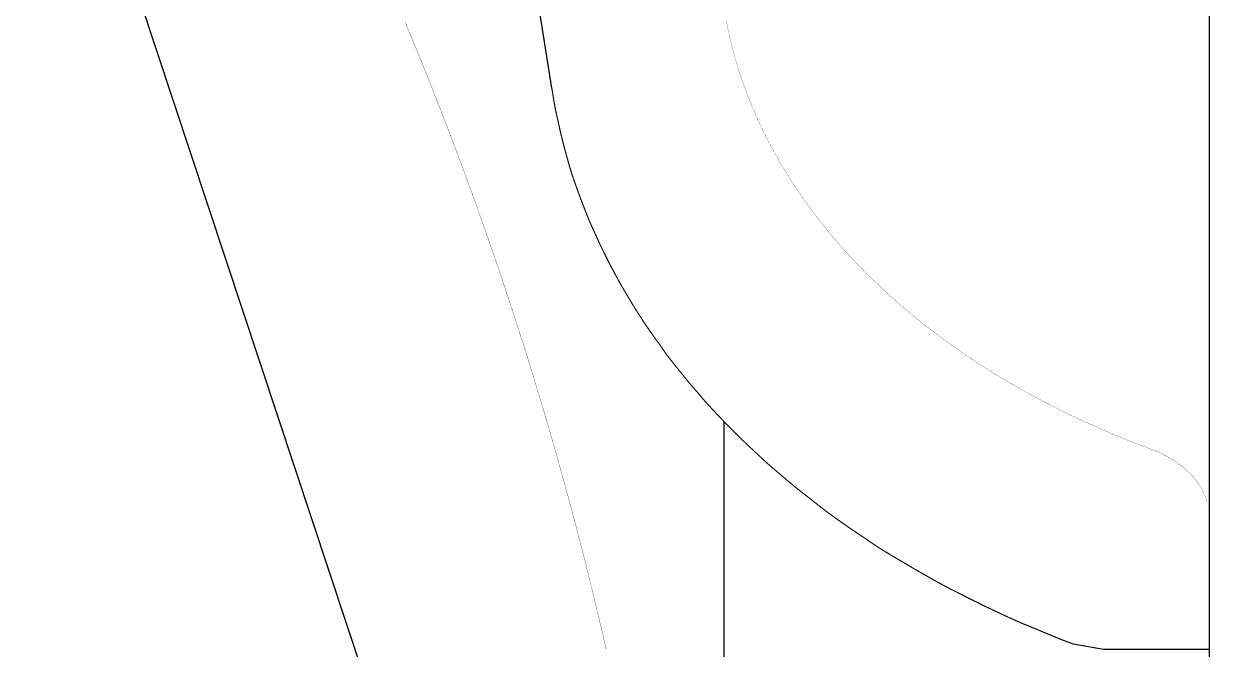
# Model space of a CAD drawing. Header units: inches. Extents: x 0 to 533, y 0 to 406.
# Drawn here: x 170.07 to 176.93, y 168.35 to 171.97 of the extents above; entities that cross this region are included whole.
import ezdxf

# ---------------------------------------------------------------- set-up
doc = ezdxf.new("R2010")
doc.units = ezdxf.units.IN
doc.header["$MEASUREMENT"] = 0
doc.layers.add('UnFound-2', color=7, linetype='Continuous')

# ---------------------------------------------------------------- blocks, each defined once
blk = doc.blocks.new('P1INLETSV')
for p, q in [((45.7681, 34.4138), (45.7681, -23.8442)), ((41.7026, -26.0404), (38.9057, -17.5938)), ((41.9627, -20.1393), (41.6866, -18.4075)), ((42.9601, -28.3368), (42.9601, -22.0712)), ((44.9802, -23.3581), (45.1564, -23.389)), ((45.1564, -23.389), (45.7679, -23.389))]:
    blk.add_line(p, q)
at = {"layer": 'UnFound-2', "color": 7, "lineweight": 9}
for points in [[(41.1147, -19.7582, 0.00159, 0.00159, 0), (41.1214, -19.7756, 0.00159, 0.00159, 0), (41.1282, -19.7939, 0.00159, 0.00159, 0), (41.1359, -19.8112, 0.00159, 0.00159, 0), (41.1426, -19.8276, 0.00159, 0.00159, 0), (41.1503, -19.8439, 0.00159, 0.00159, 0), (41.1571, -19.8632, 0.00159, 0.00159, 0), (41.1638, -19.8786, 0.00159, 0.00159, 0), (41.1715, -19.8979, 0.00159, 0.00159, 0), (41.1792, -19.9143, 0.00159, 0.00159, 0), (41.186, -19.9335, 0.00159, 0.00159, 0), (41.1927, -19.9489, 0.00159, 0.00159, 0), (41.1994, -19.9653, 0.00159, 0.00159, 0), (41.2072, -19.9826, 0.00159, 0.00159, 0), (41.2149, -20.0009, 0.00159, 0.00159, 0), (41.2206, -20.0183, 0.00159, 0.00159, 0), (41.2283, -20.0356, 0.00159, 0.00159, 0), (41.2351, -20.052, 0.00159, 0.00159, 0), (41.2418, -20.0703, 0.00159, 0.00159, 0), (41.2495, -20.0876, 0.00159, 0.00159, 0), (41.2563, -20.1069, 0.00159, 0.00159, 0), (41.263, -20.1223, 0.00159, 0.00159, 0), (41.2707, -20.1415, 0.00159, 0.00159, 0), (41.2765, -20.157, 0.00159, 0.00159, 0), (41.2842, -20.1781, 0.00159, 0.00159, 0), (41.2909, -20.1926, 0.00159, 0.00159, 0), (41.2977, -20.2128, 0.00159, 0.00159, 0), (41.3044, -20.2292, 0.00159, 0.00159, 0), (41.3121, -20.2475, 0.00159, 0.00159, 0), (41.3189, -20.2648, 0.00159, 0.00159, 0), (41.3256, -20.2831, 0.00159, 0.00159, 0), (41.3333, -20.3005, 0.00159, 0.00159, 0), (41.3391, -20.3188, 0.00159, 0.00159, 0), (41.3458, -20.3342, 0.00159, 0.00159, 0), (41.3535, -20.3534, 0.00159, 0.00159, 0), (41.3603, -20.3717, 0.00159, 0.00159, 0), (41.367, -20.3891, 0.00159, 0.00159, 0), (41.3738, -20.4064, 0.00159, 0.00159, 0), (41.3805, -20.4266, 0.00159, 0.00159, 0), (41.3873, -20.443, 0.00159, 0.00159, 0), (41.394, -20.4613, 0.00159, 0.00159, 0), (41.4007, -20.4786, 0.00159, 0.00159, 0), (41.4075, -20.496, 0.00159, 0.00159, 0), (41.4142, -20.5143, 0.00159, 0.00159, 0), (41.421, -20.5335, 0.00159, 0.00159, 0), (41.4277, -20.5499, 0.00159, 0.00159, 0), (41.4345, -20.5692, 0.00159, 0.00159, 0), (41.4412, -20.5875, 0.00159, 0.00159, 0), (41.4479, -20.6048, 0.00159, 0.00159, 0), (41.4556, -20.6221, 0.00159, 0.00159, 0), (41.4605, -20.6414, 0.00159, 0.00159, 0), (41.4682, -20.6597, 0.00159, 0.00159, 0), (41.4749, -20.677, 0.00159, 0.00159, 0), (41.4816, -20.6953, 0.00159, 0.00159, 0), (41.4874, -20.7117, 0.00159, 0.00159, 0), (41.4951, -20.7329, 0.00159, 0.00159, 0), (41.5019, -20.7502, 0.00159, 0.00159, 0), (41.5076, -20.7695, 0.00159, 0.00159, 0), (41.5144, -20.7868, 0.00159, 0.00159, 0), (41.5211, -20.8042, 0.00159, 0.00159, 0), (41.5279, -20.8234, 0.00159, 0.00159, 0), (41.5346, -20.8417, 0.00159, 0.00159, 0), (41.5404, -20.86, 0.00159, 0.00159, 0), (41.5471, -20.8783, 0.00159, 0.00159, 0), (41.5539, -20.8966, 0.00159, 0.00159, 0), (41.5606, -20.914, 0.00159, 0.00159, 0), (41.5664, -20.9342, 0.00159, 0.00159, 0), (41.5741, -20.9506, 0.00159, 0.00159, 0), (41.5799, -20.9708, 0.00159, 0.00159, 0), (41.5857, -20.9891, 0.00159, 0.00159, 0), (41.5934, -21.0074, 0.00159, 0.00159, 0), (41.5991, -21.0247, 0.00159, 0.00159, 0), (41.6049, -21.044, 0.00159, 0.00159, 0), (41.6117, -21.0623, 0.00159, 0.00159, 0), (41.6184, -21.0806, 0.00159, 0.00159, 0), (41.6252, -21.0999, 0.00159, 0.00159, 0), (41.6309, -21.1182, 0.00159, 0.00159, 0), (41.6377, -21.1365, 0.00159, 0.00159, 0), (41.6435, -21.1548, 0.00159, 0.00159, 0), (41.6502, -21.1731, 0.00159, 0.00159, 0), (41.6569, -21.1914, 0.00159, 0.00159, 0), (41.6627, -21.2106, 0.00159, 0.00159, 0), (41.6685, -21.2299, 0.00159, 0.00159, 0), (41.6752, -21.2472, 0.00159, 0.00159, 0), (41.681, -21.2674, 0.00159, 0.00159, 0), (41.6878, -21.2838, 0.00159, 0.00159, 0), (41.6945, -21.3031, 0.00159, 0.00159, 0), (41.6993, -21.3223, 0.00159, 0.00159, 0), (41.7061, -21.3426, 0.00159, 0.00159, 0), (41.7128, -21.3589, 0.00159, 0.00159, 0), (41.7186, -21.3782, 0.00159, 0.00159, 0), (41.7244, -21.3984, 0.00159, 0.00159, 0), (41.7311, -21.4148, 0.00159, 0.00159, 0), (41.7369, -21.4341, 0.00159, 0.00159, 0), (41.7427, -21.4533, 0.00159, 0.00159, 0), (41.7494, -21.4736, 0.00159, 0.00159, 0), (41.7561, -21.4909, 0.00159, 0.00159, 0), (41.761, -21.5102, 0.00159, 0.00159, 0), (41.7677, -21.5284, 0.00159, 0.00159, 0), (41.7744, -21.5487, 0.00159, 0.00159, 0), (41.7793, -21.566, 0.00159, 0.00159, 0), (41.786, -21.5853, 0.00159, 0.00159, 0), (41.7918, -21.6045, 0.00159, 0.00159, 0), (41.7985, -21.6228, 0.00159, 0.00159, 0), (41.8043, -21.6431, 0.00159, 0.00159, 0), (41.8101, -21.6604, 0.00159, 0.00159, 0), (41.8159, -21.6806, 0.00159, 0.00159, 0), (41.8216, -21.6989, 0.00159, 0.00159, 0), (41.8274, -21.7182, 0.00159, 0.00159, 0), (41.8341, -21.7374, 0.00159, 0.00159, 0), (41.839, -21.7557, 0.00159, 0.00159, 0), (41.8457, -21.775, 0.00159, 0.00159, 0), (41.8515, -21.7933, 0.00159, 0.00159, 0), (41.8573, -21.8126, 0.00159, 0.00159, 0), (41.8621, -21.8328, 0.00159, 0.00159, 0), (41.8688, -21.8521, 0.00159, 0.00159, 0), (41.8746, -21.8713, 0.00159, 0.00159, 0), (41.8804, -21.8906, 0.00159, 0.00159, 0), (41.8862, -21.9089, 0.00159, 0.00159, 0), (41.8919, -21.9272, 0.00159, 0.00159, 0), (41.8977, -21.9464, 0.00159, 0.00159, 0), (41.9035, -21.9667, 0.00159, 0.00159, 0), (41.9083, -21.985, 0.00159, 0.00159, 0), (41.9151, -22.0042, 0.00159, 0.00159, 0), (41.9199, -22.0235, 0.00159, 0.00159, 0), (41.9256, -22.0418, 0.00159, 0.00159, 0), (41.9324, -22.062, 0.00159, 0.00159, 0), (41.9372, -22.0794, 0.00159, 0.00159, 0), (41.943, -22.1005, 0.00159, 0.00159, 0), (41.9488, -22.1188, 0.00159, 0.00159, 0), (41.9545, -22.14, 0.00159, 0.00159, 0), (41.9594, -22.1574, 0.00159, 0.00159, 0), (41.9651, -22.1776, 0.00159, 0.00159, 0), (41.9709, -22.1959, 0.00159, 0.00159, 0), (41.9767, -22.2161, 0.00159, 0.00159, 0), (41.9815, -22.2354, 0.00159, 0.00159, 0), (41.9873, -22.2537, 0.00159, 0.00159, 0), (41.9931, -22.2739, 0.00159, 0.00159, 0), (41.9988, -22.2922, 0.00159, 0.00159, 0), (42.0037, -22.3134, 0.00159, 0.00159, 0), (42.0094, -22.3317, 0.00159, 0.00159, 0), (42.0143, -22.3529, 0.00159, 0.00159, 0), (42.02, -22.3712, 0.00159, 0.00159, 0), (42.0258, -22.3914, 0.00159, 0.00159, 0), (42.0306, -22.4107, 0.00159, 0.00159, 0), (42.0364, -22.429, 0.00159, 0.00159, 0), (42.0412, -22.4482, 0.00159, 0.00159, 0), (42.046, -22.4675, 0.00159, 0.00159, 0), (42.0518, -22.4877, 0.00159, 0.00159, 0), (42.0576, -22.507, 0.00159, 0.00159, 0), (42.0624, -22.5253, 0.00159, 0.00159, 0), (42.0672, -22.5445, 0.00159, 0.00159, 0), (42.073, -22.5657, 0.00159, 0.00159, 0), (42.0788, -22.586, 0.00159, 0.00159, 0), (42.0826, -22.6043, 0.00159, 0.00159, 0), (42.0884, -22.6245, 0.00159, 0.00159, 0), (42.0942, -22.6418, 0.00159, 0.00159, 0), (42.099, -22.663, 0.00159, 0.00159, 0), (42.1048, -22.6813, 0.00159, 0.00159, 0), (42.1086, -22.7025, 0.00159, 0.00159, 0), (42.1144, -22.7218, 0.00159, 0.00159, 0), (42.1192, -22.742, 0.00159, 0.00159, 0), (42.125, -22.7603, 0.00159, 0.00159, 0), (42.1289, -22.7795, 0.00159, 0.00159, 0), (42.1346, -22.7988, 0.00159, 0.00159, 0), (42.1395, -22.819, 0.00159, 0.00159, 0), (42.1443, -22.8393, 0.00159, 0.00159, 0), (42.1501, -22.8585, 0.00159, 0.00159, 0), (42.1549, -22.8768, 0.00159, 0.00159, 0), (42.1597, -22.8971, 0.00159, 0.00159, 0), (42.1645, -22.9182, 0.00159, 0.00159, 0), (42.1693, -22.9375, 0.00159, 0.00159, 0), (42.1741, -22.9568, 0.00159, 0.00159, 0), (42.1789, -22.977, 0.00159, 0.00159, 0), (42.1838, -22.9972, 0.00159, 0.00159, 0), (42.1886, -23.0165, 0.00159, 0.00159, 0), (42.1934, -23.0357, 0.00159, 0.00159, 0), (42.1982, -23.054, 0.00159, 0.00159, 0), (42.203, -23.0762, 0.00159, 0.00159, 0), (42.2078, -23.0935, 0.00159, 0.00159, 0), (42.2127, -23.1147, 0.00159, 0.00159, 0), (42.2175, -23.133, 0.00159, 0.00159, 0), (42.2213, -23.1561, 0.00159, 0.00159, 0), (42.2271, -23.1735, 0.00159, 0.00159, 0), (42.2319, -23.1937, 0.00159, 0.00159, 0), (42.2367, -23.212, 0.00159, 0.00159, 0), (42.2406, -23.2332, 0.00159, 0.00159, 0), (42.2454, -23.2534, 0.00159, 0.00159, 0), (42.2502, -23.2717, 0.00159, 0.00159, 0), (42.255, -23.291, 0.00159, 0.00159, 0), (42.2599, -23.3122, 0.00159, 0.00159, 0), (42.2637, -23.3305, 0.00159, 0.00159, 0), (42.2685, -23.3507, 0.00159, 0.00159, 0), (42.2733, -23.3719, 0.00159, 0.00159, 0), (42.2782, -23.3911, 0.00159, 0.00159, 0)], [(42.9727, -19.752, 0.00121, 0.00121, 0), (42.9765, -19.7664, 0.00121, 0.00121, 0), (42.9784, -19.7789, 0.00121, 0.00121, 0), (42.9813, -19.7943, 0.00121, 0.00121, 0), (42.9842, -19.8078, 0.00121, 0.00121, 0), (42.9881, -19.8242, 0.00121, 0.00121, 0), (42.991, -19.8377, 0.00121, 0.00121, 0), (42.9938, -19.8512, 0.00121, 0.00121, 0), (42.9977, -19.8656, 0.00121, 0.00121, 0), (43.0006, -19.8791, 0.00121, 0.00121, 0), (43.0035, -19.8935, 0.00121, 0.00121, 0), (43.0083, -19.907, 0.00121, 0.00121, 0), (43.0112, -19.9224, 0.00121, 0.00121, 0), (43.016, -19.935, 0.00121, 0.00121, 0), (43.0189, -19.9494, 0.00121, 0.00121, 0), (43.0237, -19.9639, 0.00121, 0.00121, 0), (43.0266, -19.9764, 0.00121, 0.00121, 0), (43.0314, -19.9918, 0.00121, 0.00121, 0), (43.0362, -20.0053, 0.00121, 0.00121, 0), (43.0391, -20.0197, 0.00121, 0.00121, 0), (43.0449, -20.0361, 0.00121, 0.00121, 0), (43.0487, -20.0476, 0.00121, 0.00121, 0), (43.0536, -20.0611, 0.00121, 0.00121, 0), (43.0584, -20.0756, 0.00121, 0.00121, 0), (43.0622, -20.0891, 0.00121, 0.00121, 0), (43.068, -20.1045, 0.00121, 0.00121, 0), (43.0728, -20.118, 0.00121, 0.00121, 0), (43.0776, -20.1314, 0.00121, 0.00121, 0), (43.0825, -20.1459, 0.00121, 0.00121, 0), (43.0882, -20.1594, 0.00121, 0.00121, 0), (43.0931, -20.1738, 0.00121, 0.00121, 0), (43.0979, -20.1873, 0.00121, 0.00121, 0), (43.1036, -20.2027, 0.00121, 0.00121, 0), (43.1094, -20.2133, 0.00121, 0.00121, 0), (43.1152, -20.2277, 0.00121, 0.00121, 0), (43.12, -20.2422, 0.00121, 0.00121, 0), (43.1258, -20.2566, 0.00121, 0.00121, 0), (43.1316, -20.2682, 0.00121, 0.00121, 0), (43.1383, -20.2836, 0.00121, 0.00121, 0), (43.1431, -20.2961, 0.00121, 0.00121, 0), (43.1499, -20.3087, 0.00121, 0.00121, 0), (43.1557, -20.3231, 0.00121, 0.00121, 0), (43.1614, -20.3337, 0.00121, 0.00121, 0), (43.1672, -20.3491, 0.00121, 0.00121, 0), (43.174, -20.3626, 0.00121, 0.00121, 0), (43.1797, -20.3751, 0.00121, 0.00121, 0), (43.1865, -20.3886, 0.00121, 0.00121, 0), (43.1932, -20.4011, 0.00121, 0.00121, 0), (43.199, -20.4136, 0.00121, 0.00121, 0), (43.2057, -20.4281, 0.00121, 0.00121, 0), (43.2125, -20.4396, 0.00121, 0.00121, 0), (43.2192, -20.4541, 0.00121, 0.00121, 0), (43.226, -20.4656, 0.00121, 0.00121, 0), (43.2327, -20.4791, 0.00121, 0.00121, 0), (43.2394, -20.4907, 0.00121, 0.00121, 0), (43.2462, -20.5022, 0.00121, 0.00121, 0), (43.2539, -20.5167, 0.00121, 0.00121, 0), (43.2597, -20.5302, 0.00121, 0.00121, 0), (43.2674, -20.5408, 0.00121, 0.00121, 0), (43.2741, -20.5542, 0.00121, 0.00121, 0), (43.2809, -20.5658, 0.00121, 0.00121, 0), (43.2886, -20.5783, 0.00121, 0.00121, 0), (43.2963, -20.5908, 0.00121, 0.00121, 0), (43.303, -20.6034, 0.00121, 0.00121, 0), (43.3107, -20.614, 0.00121, 0.00121, 0), (43.3184, -20.6274, 0.00121, 0.00121, 0), (43.3252, -20.64, 0.00121, 0.00121, 0), (43.3338, -20.6515, 0.00121, 0.00121, 0), (43.3406, -20.665, 0.00121, 0.00121, 0), (43.3492, -20.6766, 0.00121, 0.00121, 0), (43.3569, -20.6891, 0.00121, 0.00121, 0), (43.3656, -20.7006, 0.00121, 0.00121, 0), (43.3733, -20.7122, 0.00121, 0.00121, 0), (43.381, -20.7257, 0.00121, 0.00121, 0), (43.3897, -20.7382, 0.00121, 0.00121, 0), (43.3984, -20.7498, 0.00121, 0.00121, 0), (43.407, -20.7632, 0.00121, 0.00121, 0), (43.4157, -20.7758, 0.00121, 0.00121, 0), (43.4244, -20.7873, 0.00121, 0.00121, 0), (43.434, -20.8008, 0.00121, 0.00121, 0), (43.4417, -20.8124, 0.00121, 0.00121, 0), (43.4513, -20.8249, 0.00121, 0.00121, 0), (43.461, -20.8384, 0.00121, 0.00121, 0), (43.4696, -20.8499, 0.00121, 0.00121, 0), (43.4793, -20.8615, 0.00121, 0.00121, 0), (43.4889, -20.875, 0.00121, 0.00121, 0), (43.4985, -20.8875, 0.00121, 0.00121, 0), (43.5082, -20.9, 0.00121, 0.00121, 0), (43.5178, -20.9135, 0.00121, 0.00121, 0), (43.5274, -20.9251, 0.00121, 0.00121, 0), (43.5371, -20.9376, 0.00121, 0.00121, 0), (43.5467, -20.9491, 0.00121, 0.00121, 0), (43.5563, -20.9617, 0.00121, 0.00121, 0), (43.5669, -20.9732, 0.00121, 0.00121, 0), (43.5775, -20.9867, 0.00121, 0.00121, 0), (43.5871, -20.9982, 0.00121, 0.00121, 0), (43.5987, -21.0117, 0.00121, 0.00121, 0), (43.6083, -21.0223, 0.00121, 0.00121, 0), (43.6189, -21.0358, 0.00121, 0.00121, 0), (43.6305, -21.0483, 0.00121, 0.00121, 0), (43.6401, -21.0599, 0.00121, 0.00121, 0), (43.6507, -21.0714, 0.00121, 0.00121, 0), (43.6623, -21.0849, 0.00121, 0.00121, 0), (43.6738, -21.0965, 0.00121, 0.00121, 0), (43.6844, -21.109, 0.00121, 0.00121, 0), (43.695, -21.1206, 0.00121, 0.00121, 0), (43.7066, -21.1321, 0.00121, 0.00121, 0), (43.7181, -21.1437, 0.00121, 0.00121, 0), (43.7287, -21.1562, 0.00121, 0.00121, 0), (43.7403, -21.1678, 0.00121, 0.00121, 0), (43.7528, -21.1784, 0.00121, 0.00121, 0), (43.7634, -21.1918, 0.00121, 0.00121, 0), (43.7759, -21.2034, 0.00121, 0.00121, 0), (43.7865, -21.2159, 0.00121, 0.00121, 0), (43.799, -21.2265, 0.00121, 0.00121, 0), (43.8106, -21.2381, 0.00121, 0.00121, 0), (43.8221, -21.2506, 0.00121, 0.00121, 0), (43.8347, -21.2612, 0.00121, 0.00121, 0), (43.8472, -21.2727, 0.00121, 0.00121, 0), (43.8587, -21.2843, 0.00121, 0.00121, 0), (43.8713, -21.2968, 0.00121, 0.00121, 0), (43.8828, -21.3064, 0.00121, 0.00121, 0), (43.8953, -21.319, 0.00121, 0.00121, 0), (43.9069, -21.3305, 0.00121, 0.00121, 0), (43.9204, -21.3421, 0.00121, 0.00121, 0), (43.9319, -21.3517, 0.00121, 0.00121, 0), (43.9454, -21.3633, 0.00121, 0.00121, 0), (43.957, -21.3748, 0.00121, 0.00121, 0), (43.9695, -21.3854, 0.00121, 0.00121, 0), (43.982, -21.397, 0.00121, 0.00121, 0), (43.9945, -21.4066, 0.00121, 0.00121, 0), (44.008, -21.4182, 0.00121, 0.00121, 0), (44.0205, -21.4297, 0.00121, 0.00121, 0), (44.034, -21.4403, 0.00121, 0.00121, 0), (44.0456, -21.45, 0.00121, 0.00121, 0), (44.0591, -21.4605, 0.00121, 0.00121, 0), (44.0716, -21.4721, 0.00121, 0.00121, 0), (44.0851, -21.4817, 0.00121, 0.00121, 0), (44.0976, -21.4933, 0.00121, 0.00121, 0), (44.1111, -21.5029, 0.00121, 0.00121, 0), (44.1236, -21.5135, 0.00121, 0.00121, 0), (44.1371, -21.5241, 0.00121, 0.00121, 0), (44.1496, -21.5328, 0.00121, 0.00121, 0), (44.1621, -21.5434, 0.00121, 0.00121, 0), (44.1766, -21.553, 0.00121, 0.00121, 0), (44.1891, -21.5646, 0.00121, 0.00121, 0), (44.2016, -21.5732, 0.00121, 0.00121, 0), (44.2161, -21.5829, 0.00121, 0.00121, 0), (44.2286, -21.5925, 0.00121, 0.00121, 0), (44.2421, -21.6031, 0.00121, 0.00121, 0), (44.2546, -21.6127, 0.00121, 0.00121, 0), (44.2681, -21.6224, 0.00121, 0.00121, 0), (44.2806, -21.6301, 0.00121, 0.00121, 0), (44.2941, -21.6397, 0.00121, 0.00121, 0), (44.3076, -21.6503, 0.00121, 0.00121, 0), (44.321, -21.658, 0.00121, 0.00121, 0), (44.3345, -21.6676, 0.00121, 0.00121, 0), (44.348, -21.6792, 0.00121, 0.00121, 0), (44.3624, -21.6869, 0.00121, 0.00121, 0), (44.3759, -21.6946, 0.00121, 0.00121, 0), (44.3894, -21.7061, 0.00121, 0.00121, 0), (44.4029, -21.7148, 0.00121, 0.00121, 0), (44.4173, -21.7244, 0.00121, 0.00121, 0), (44.4318, -21.7341, 0.00121, 0.00121, 0), (44.4453, -21.7427, 0.00121, 0.00121, 0), (44.4597, -21.7524, 0.00121, 0.00121, 0), (44.4742, -21.7601, 0.00121, 0.00121, 0), (44.4896, -21.7697, 0.00121, 0.00121, 0), (44.5031, -21.7793, 0.00121, 0.00121, 0), (44.5185, -21.789, 0.00121, 0.00121, 0), (44.5329, -21.7976, 0.00121, 0.00121, 0), (44.5483, -21.8073, 0.00121, 0.00121, 0), (44.5637, -21.8159, 0.00121, 0.00121, 0), (44.5782, -21.8246, 0.00121, 0.00121, 0), (44.5936, -21.8333, 0.00121, 0.00121, 0), (44.609, -21.8429, 0.00121, 0.00121, 0), (44.6235, -21.8525, 0.00121, 0.00121, 0), (44.6398, -21.8593, 0.00121, 0.00121, 0), (44.6552, -21.8708, 0.00121, 0.00121, 0), (44.6706, -21.8795, 0.00121, 0.00121, 0), (44.6861, -21.8891, 0.00121, 0.00121, 0), (44.7024, -21.8968, 0.00121, 0.00121, 0), (44.7178, -21.9045, 0.00121, 0.00121, 0), (44.7333, -21.9142, 0.00121, 0.00121, 0), (44.7496, -21.9238, 0.00121, 0.00121, 0), (44.765, -21.9306, 0.00121, 0.00121, 0), (44.7814, -21.9383, 0.00121, 0.00121, 0), (44.7978, -21.9479, 0.00121, 0.00121, 0), (44.8142, -21.9575, 0.00121, 0.00121, 0), (44.8305, -21.9652, 0.00121, 0.00121, 0), (44.8469, -21.9739, 0.00121, 0.00121, 0), (44.8642, -21.9826, 0.00121, 0.00121, 0), (44.8796, -21.9893, 0.00121, 0.00121, 0), (44.896, -21.9989, 0.00121, 0.00121, 0), (44.9134, -22.0086, 0.00121, 0.00121, 0), (44.9297, -22.0153, 0.00121, 0.00121, 0), (44.9461, -22.023, 0.00121, 0.00121, 0), (44.9625, -22.0326, 0.00121, 0.00121, 0), (44.9798, -22.0404, 0.00121, 0.00121, 0), (44.9971, -22.0481, 0.00121, 0.00121, 0), (45.0135, -22.0558, 0.00121, 0.00121, 0), (45.0309, -22.0635, 0.00121, 0.00121, 0), (45.0482, -22.0721, 0.00121, 0.00121, 0), (45.0655, -22.0779, 0.00121, 0.00121, 0), (45.0819, -22.0875, 0.00121, 0.00121, 0), (45.0992, -22.0952, 0.00121, 0.00121, 0), (45.1166, -22.102, 0.00121, 0.00121, 0), (45.1329, -22.1107, 0.00121, 0.00121, 0), (45.1503, -22.1174, 0.00121, 0.00121, 0), (45.1676, -22.1251, 0.00121, 0.00121, 0), (45.1859, -22.1328, 0.00121, 0.00121, 0), (45.2033, -22.1396, 0.00121, 0.00121, 0), (45.2196, -22.1473, 0.00121, 0.00121, 0), (45.2379, -22.154, 0.00121, 0.00121, 0), (45.2553, -22.1617, 0.00121, 0.00121, 0), (45.2726, -22.1694, 0.00121, 0.00121, 0), (45.289, -22.1752, 0.00121, 0.00121, 0), (45.3073, -22.1829, 0.00121, 0.00121, 0), (45.3256, -22.1887, 0.00121, 0.00121, 0), (45.3429, -22.1964, 0.00121, 0.00121, 0), (45.3602, -22.2041, 0.00121, 0.00121, 0), (45.3776, -22.2108, 0.00121, 0.00121, 0), (45.3959, -22.2156, 0.00121, 0.00121, 0), (45.4123, -22.2224, 0.00121, 0.00121, 0), (45.4306, -22.2301, 0.00121, 0.00121, 0)], [(41.9627, -20.1393, 0.00652, 0.00652, 0), (41.9733, -20.2058, 0.00652, 0.00652, 0), (41.9849, -20.2703, 0.00652, 0.00652, 0), (41.9993, -20.3339, 0.00652, 0.00652, 0), (42.0138, -20.3994, 0.00652, 0.00652, 0), (42.0301, -20.4649, 0.00652, 0.00652, 0), (42.0475, -20.5294, 0.00652, 0.00652, 0), (42.0658, -20.5949, 0.00652, 0.00652, 0), (42.086, -20.6594, 0.00652, 0.00652, 0), (42.1082, -20.7211, 0.00652, 0.00652, 0), (42.1313, -20.7846, 0.00652, 0.00652, 0), (42.1554, -20.8472, 0.00652, 0.00652, 0), (42.1814, -20.9118, 0.00652, 0.00652, 0), (42.2083, -20.9715, 0.00652, 0.00652, 0), (42.2363, -21.0341, 0.00652, 0.00652, 0), (42.2661, -21.0948, 0.00652, 0.00652, 0), (42.2969, -21.1564, 0.00652, 0.00652, 0), (42.3287, -21.2161, 0.00652, 0.00652, 0), (42.3615, -21.2768, 0.00652, 0.00652, 0), (42.3971, -21.3365, 0.00652, 0.00652, 0), (42.4318, -21.3952, 0.00652, 0.00652, 0), (42.4684, -21.453, 0.00652, 0.00652, 0), (42.5069, -21.5118, 0.00652, 0.00652, 0), (42.5454, -21.5676, 0.00652, 0.00652, 0), (42.5868, -21.6245, 0.00652, 0.00652, 0), (42.6273, -21.6832, 0.00652, 0.00652, 0), (42.6697, -21.7372, 0.00652, 0.00652, 0), (42.714, -21.7921, 0.00652, 0.00652, 0), (42.7592, -21.8479, 0.00652, 0.00652, 0), (42.8055, -21.9009, 0.00652, 0.00652, 0), (42.8517, -21.9558, 0.00652, 0.00652, 0), (42.8998, -22.0078, 0.00652, 0.00652, 0), (42.949, -22.0598, 0.00652, 0.00652, 0), (42.999, -22.1109, 0.00652, 0.00652, 0), (43.0501, -22.1619, 0.00652, 0.00652, 0), (43.1021, -22.212, 0.00652, 0.00652, 0), (43.1551, -22.2611, 0.00652, 0.00652, 0), (43.209, -22.3112, 0.00652, 0.00652, 0), (43.2639, -22.3584, 0.00652, 0.00652, 0), (43.3198, -22.4065, 0.00652, 0.00652, 0), (43.3766, -22.4537, 0.00652, 0.00652, 0), (43.4344, -22.499, 0.00652, 0.00652, 0), (43.4922, -22.5443, 0.00652, 0.00652, 0), (43.5528, -22.5915, 0.00652, 0.00652, 0), (43.6126, -22.6348, 0.00652, 0.00652, 0), (43.6742, -22.6781, 0.00652, 0.00652, 0), (43.7368, -22.7205, 0.00652, 0.00652, 0), (43.7994, -22.7629, 0.00652, 0.00652, 0), (43.863, -22.8053, 0.00652, 0.00652, 0), (43.9275, -22.8448, 0.00652, 0.00652, 0), (43.993, -22.8833, 0.00652, 0.00652, 0), (44.0595, -22.9228, 0.00652, 0.00652, 0), (44.1259, -22.9603, 0.00652, 0.00652, 0), (44.1924, -22.9989, 0.00652, 0.00652, 0), (44.2617, -23.0355, 0.00652, 0.00652, 0), (44.3301, -23.0701, 0.00652, 0.00652, 0), (44.3994, -23.1048, 0.00652, 0.00652, 0), (44.4707, -23.1404, 0.00652, 0.00652, 0), (44.541, -23.1732, 0.00652, 0.00652, 0), (44.6123, -23.2069, 0.00652, 0.00652, 0), (44.6845, -23.2387, 0.00652, 0.00652, 0), (44.7577, -23.2685, 0.00652, 0.00652, 0), (44.8309, -23.2993, 0.00652, 0.00652, 0), (44.9051, -23.3302, 0.00652, 0.00652, 0), (44.9802, -23.3581, 0.00652, 0.00652, 0)], [(45.4305, -22.2302, 0.00134, 0.00134, 0), (45.4478, -22.2379, 0.00134, 0.00134, 0), (45.4661, -22.2446, 0.00134, 0.00134, 0), (45.4825, -22.2504, 0.00134, 0.00134, 0), (45.4988, -22.2591, 0.00134, 0.00134, 0), (45.5152, -22.2677, 0.00134, 0.00134, 0), (45.5316, -22.2774, 0.00134, 0.00134, 0), (45.547, -22.286, 0.00134, 0.00134, 0), (45.5614, -22.2937, 0.00134, 0.00134, 0), (45.5759, -22.3034, 0.00134, 0.00134, 0), (45.5894, -22.3149, 0.00134, 0.00134, 0), (45.6019, -22.3226, 0.00134, 0.00134, 0), (45.6154, -22.3323, 0.00134, 0.00134, 0), (45.6279, -22.3438, 0.00134, 0.00134, 0), (45.6404, -22.3564, 0.00134, 0.00134, 0), (45.652, -22.366, 0.00134, 0.00134, 0), (45.6635, -22.3785, 0.00134, 0.00134, 0), (45.6751, -22.391, 0.00134, 0.00134, 0), (45.6847, -22.4035, 0.00134, 0.00134, 0), (45.6953, -22.4161, 0.00134, 0.00134, 0), (45.703, -22.4276, 0.00134, 0.00134, 0), (45.7117, -22.4401, 0.00134, 0.00134, 0), (45.7194, -22.4517, 0.00134, 0.00134, 0), (45.7261, -22.4633, 0.00134, 0.00134, 0), (45.7329, -22.4787, 0.00134, 0.00134, 0), (45.7387, -22.4912, 0.00134, 0.00134, 0), (45.7454, -22.5047, 0.00134, 0.00134, 0), (45.7502, -22.5191, 0.00134, 0.00134, 0), (45.7541, -22.5326, 0.00134, 0.00134, 0)], [(45.7546, -22.5331, 0.000305, 0.000305, 0), (45.7555, -22.536, 0.000305, 0.000305, 0), (45.7565, -22.5389, 0.000305, 0.000305, 0), (45.7584, -22.5427, 0.000305, 0.000305, 0), (45.7584, -22.5485, 0.000305, 0.000305, 0), (45.7594, -22.5523, 0.000305, 0.000305, 0), (45.7603, -22.5552, 0.000305, 0.000305, 0), (45.7613, -22.561, 0.000305, 0.000305, 0), (45.7623, -22.5639, 0.000305, 0.000305, 0), (45.7623, -22.5678, 0.000305, 0.000305, 0), (45.7632, -22.5726, 0.000305, 0.000305, 0), (45.7642, -22.5764, 0.000305, 0.000305, 0), (45.7651, -22.5822, 0.000305, 0.000305, 0), (45.7651, -22.5861, 0.000305, 0.000305, 0), (45.7661, -22.5918, 0.000305, 0.000305, 0), (45.7671, -22.5947, 0.000305, 0.000305, 0), (45.7671, -22.5986, 0.000305, 0.000305, 0), (45.7671, -22.6024, 0.000305, 0.000305, 0), (45.768, -22.6082, 0.000305, 0.000305, 0), (45.768, -22.613, 0.000305, 0.000305, 0), (45.768, -22.6169, 0.000305, 0.000305, 0), (45.768, -22.6227, 0.000305, 0.000305, 0), (45.768, -22.6265, 0.000305, 0.000305, 0), (45.768, -22.6313, 0.000305, 0.000305, 0), (45.768, -22.6361, 0.000305, 0.000305, 0)]]:
    blk.add_lwpolyline(points, format="xyseb", dxfattribs=at)

msp = doc.modelspace()

# ---------------------------------------------------------------- block references
msp.add_blockref('P1INLETSV', (131.16649, 191.73671))

doc.saveas('drawing.dxf')
